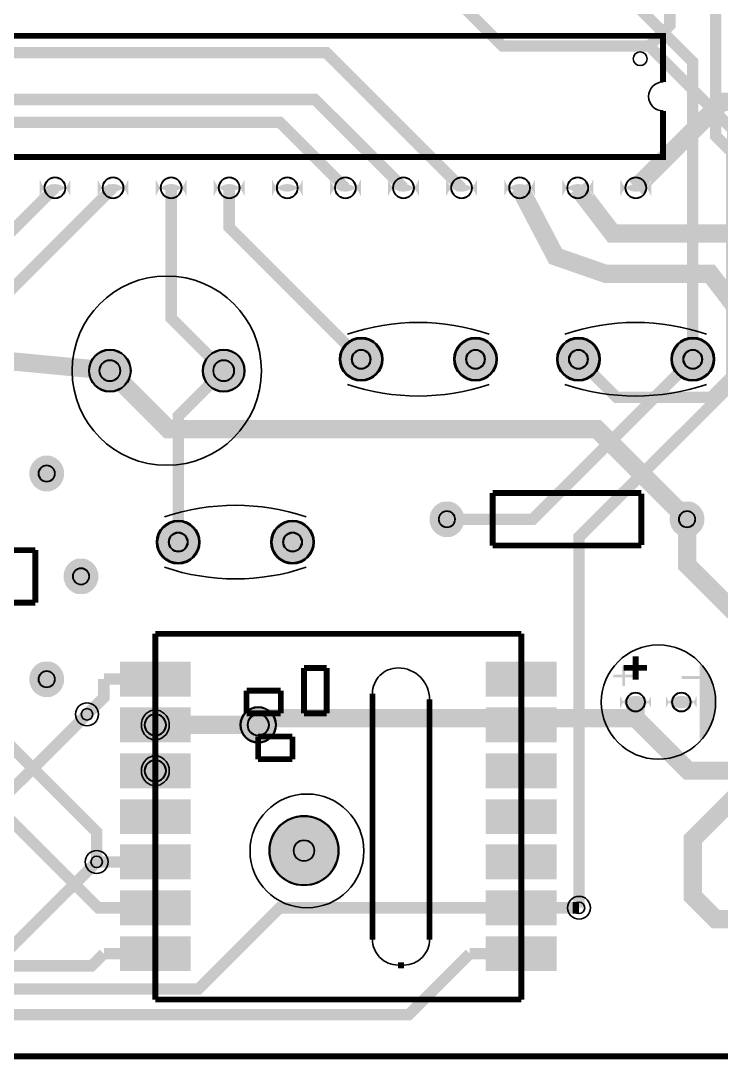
# Model space of a CAD drawing. Header units: millimetres. Extents: x 0 to 140, y 0 to 80.
# Drawn here: x 49.12 to 79.74, y -0.13 to 45.31 of the extents above; entities that cross this region are included whole.
import ezdxf

# ---------------------------------------------------------------- set-up
doc = ezdxf.new("R2010")
doc.units = ezdxf.units.MM
for name, color, linetype, true_color in [('BoardOutLine', 7, 'Continuous', 0xff00ff), ('BottomLayer', 7, 'Continuous', 0x0000ff), ('BottomSolderMaskLayer', 7, 'Continuous', 0xaa00ff), ('Document', 7, 'Continuous', 0xffffff), ('Hole', 7, 'Continuous', 0x222222), ('Multi-Layer', 7, 'Continuous', 0xc0c0c0), ('TopLayer', 7, 'Continuous', 0xff0000), ('TopPasteMaskLayer', 7, 'Continuous', 0x808080), ('TopSilkLayer', 7, 'Continuous', 0xffcc00), ('TopSolderMaskLayer', 7, 'Continuous', 0x800080), ('VCC', 7, 'Continuous', 0x008000)]:
    doc.layers.add(name, color=color, linetype=linetype, true_color=true_color)

msp = doc.modelspace()

# ---------------------------------------------------------------- hatches: boundary and pattern name
at = {"layer": 'BottomSolderMaskLayer'}
for points in [[(51.285509271018746, 38.36342294992289, -0.7853981633974483), (49.93470916941855, 38.36342294992289), (49.93470916941855, 37.63606904906112, -0.7853981633974483), (51.285509271018746, 37.63606904906112)], [(53.82551435102888, 38.36342294992289, -0.7853981633974483), (52.47471424942868, 38.36342294992289), (52.47471424942868, 37.63606904906112, -0.7853981633974483), (53.82551435102888, 37.63606904906112)], [(56.36551943103901, 38.36342294992289, -0.7853981633974483), (55.01471932943881, 38.36342294992289), (55.01471932943881, 37.63606904906112, -0.7853981633974483), (56.36551943103901, 37.63606904906112)], [(58.905524511049144, 38.36342294992289, -0.7853981633974483), (57.554724409448944, 38.36342294992289), (57.554724409448944, 37.63606904906112, -0.7853981633974483), (58.905524511049144, 37.63606904906112)], [(61.44552959105928, 38.36342294992289, -0.7853981633974483), (60.09472948945908, 38.36342294992289), (60.09472948945908, 37.63606904906112, -0.7853981633974483), (61.44552959105928, 37.63606904906112)], [(63.98553467106941, 38.36342294992289, -0.7853981633974483), (62.63473456946921, 38.36342294992289), (62.63473456946921, 37.63606904906112, -0.7853981633974483), (63.98553467106941, 37.63606904906112)], [(66.52553975107955, 38.36342294992289, -0.7853981633974483), (65.17473964947933, 38.36342294992289), (65.17473964947933, 37.63606904906112, -0.7853981633974483), (66.52553975107955, 37.63606904906112)], [(69.06554483108991, 38.36342294992289, -0.7853981633974483), (67.7147447294897, 38.36342294992289), (67.7147447294897, 37.63606904906112, -0.7853981633974483), (69.06554483108991, 37.63606904906112)], [(71.60554991110004, 38.36342294992289, -0.7853981633974483), (70.25474980949983, 38.36342294992289), (70.25474980949983, 37.63606904906112, -0.7853981633974483), (71.60554991110004, 37.63606904906112)], [(74.14555499111017, 38.36342294992289, -0.7853981633974483), (72.79475488950996, 38.36342294992289), (72.79475488950996, 37.63606904906112, -0.7853981633974483), (74.14555499111017, 37.63606904906112)], [(76.6855600711203, 38.36342294992289, -0.7853981633974483), (75.33475996952009, 38.36342294992289), (75.33475996952009, 37.63606904906112, -0.7853981633974483), (76.6855600711203, 37.63606904906112)], [(63.049707899415786, 30.499618999238123, 1), (64.9513081026162, 30.499618999238123, 1)], [(68.04945389890801, 30.499872999746003, 1), (69.95105410210843, 30.499872999746003, 1)], [(72.54932689865379, 30.499872999746003, 1), (74.4509271018542, 30.499872999746003, 1)], [(77.5490728981458, 30.50012700025411, 1), (79.45067310134621, 30.50012700025411, 1)], [(52.08552197104385, 30, 1), (53.93632207264405, 30, 1)], [(57.06393192786394, 30, 1), (58.91473202946414, 30, 1)], [(50.40416984167291, 26.275273050546105, -0.7853981633974483), (50.40416984167291, 24.724472948945902), (50.09570315807309, 24.724472948945902, -0.7853981633974483), (50.09570315807309, 26.275273050546105)], [(67.59583015832709, 22.724472948945902, -0.7853981633974483), (67.59583015832709, 24.275273050546105), (67.90429684192691, 24.275273050546105, -0.7853981633974483), (67.90429684192691, 22.724472948945902)], [(78.09570315807309, 22.724472948945902, -0.7853981633974483), (78.09570315807309, 24.275273050546105), (78.40416984167291, 24.275273050546105, -0.7853981633974483), (78.40416984167291, 22.724472948945902)], [(55.049707899415786, 22.49961899923801, 1), (56.95130810261619, 22.49961899923801, 1)], [(60.04945389890802, 22.499872999746003, 1), (61.95105410210842, 22.499872999746003, 1)], [(51.90429684192691, 21.7754000508001, -0.7853981633974483), (51.90429684192691, 20.2245999491999), (51.59583015832709, 20.2245999491999, -0.7853981633974483), (51.59583015832709, 21.7754000508001)], [(50.40416984167291, 17.275273050546105, -0.7853981633974483), (50.40416984167291, 15.724472948945902), (50.09570315807309, 15.724472948945902, -0.7853981633974483), (50.09570315807309, 17.275273050546105)], [(76.67540005080033, 15.756928569412707, -0.7853981633974483), (75.32459994920012, 15.756928569412707), (75.32459994920012, 15.242817430079299, -0.7853981633974483), (76.67540005080033, 15.242817430079299)], [(78.6754000508001, 15.756928569412707, -0.7853981633974483), (77.3245999491999, 15.756928569412707), (77.3245999491999, 15.242817430079299, -0.7853981633974483), (78.6754000508001, 15.242817430079299)], [(54.895597324528126, 13.824726949453895, -0.7853981633974483), (54.895597324528126, 15.175527051054098), (55.102370671407925, 15.175527051054098, -0.7853981633974483), (55.102370671407925, 13.824726949453895)], [(58.712725425451076, 14.499872999746003, 1), (60.28752857505737, 14.499872999746003, 1)], [(54.895597324528126, 11.818122936245834, -0.7853981633974483), (54.895597324528126, 13.168923037846037), (55.102370671407925, 13.168923037846037, -0.7853981633974483), (55.102370671407925, 11.818122936245834)], [(59.974726949453895, 9, 1), (63.0255270510541, 9, 1)]]:
    msp.add_hatch(color=256, dxfattribs=at).paths.add_polyline_path(points)
at = {"layer": 'Document'}
for points in [[(75.41247142494285, 16.1985013970027), (75.41247142494285, 17.087503175006304), (75.53947167894353, 17.087503175006304), (75.53949707899437, 16.1985013970027)], [(75.03147066294127, 16.706502413004728), (75.92047244094488, 16.706502413004728), (75.92047244094488, 16.579502159004278), (75.03147066294127, 16.579502159004278)], [(78.01600203200428, 16.643002286004503), (78.90500381000766, 16.643002286004503), (78.90500381000766, 16.516002032004053), (78.01600203200428, 16.516002032004053)]]:
    msp.add_hatch(color=256, dxfattribs=at).paths.add_polyline_path(points)
at = {"layer": 'Multi-Layer'}
for points in [[(51.260109220218645, 38.34974599949203, -0.7853981633974483), (49.96010922021865, 38.34974599949203), (49.96010922021865, 37.649745999491984, -0.7853981633974483), (51.260109220218645, 37.649745999491984)], [(53.80011430022878, 38.34974599949203, -0.7853981633974483), (52.50011430022878, 38.34974599949203), (52.50011430022878, 37.649745999491984, -0.7853981633974483), (53.80011430022878, 37.649745999491984)], [(56.34011938023891, 38.34974599949203, -0.7853981633974483), (55.04011938023891, 38.34974599949203), (55.04011938023891, 37.649745999491984, -0.7853981633974483), (56.34011938023891, 37.649745999491984)], [(58.88012446024904, 38.34974599949203, -0.7853981633974483), (57.580124460249046, 38.34974599949203), (57.580124460249046, 37.649745999491984, -0.7853981633974483), (58.88012446024904, 37.649745999491984)], [(61.420129540259175, 38.34974599949203, -0.7853981633974483), (60.12012954025918, 38.34974599949203), (60.12012954025918, 37.649745999491984, -0.7853981633974483), (61.420129540259175, 37.649745999491984)], [(63.96013462026931, 38.34974599949203, -0.7853981633974483), (62.66013462026931, 38.34974599949203), (62.66013462026931, 37.649745999491984, -0.7853981633974483), (63.96013462026931, 37.649745999491984)], [(66.50013970027945, 38.34974599949203, -0.7853981633974483), (65.20013970027944, 38.34974599949203), (65.20013970027944, 37.649745999491984, -0.7853981633974483), (66.50013970027945, 37.649745999491984)], [(69.04014478028981, 38.34974599949203, -0.7853981633974483), (67.7401447802898, 38.34974599949203), (67.7401447802898, 37.649745999491984, -0.7853981633974483), (69.04014478028981, 37.649745999491984)], [(71.58014986029994, 38.34974599949203, -0.7853981633974483), (70.28014986029993, 38.34974599949203), (70.28014986029993, 37.649745999491984, -0.7853981633974483), (71.58014986029994, 37.649745999491984)], [(74.12015494031007, 38.34974599949203, -0.7853981633974483), (72.82015494031006, 38.34974599949203), (72.82015494031006, 37.649745999491984, -0.7853981633974483), (74.12015494031007, 37.649745999491984)], [(76.6601600203202, 38.34974599949203, -0.7853981633974483), (75.3601600203202, 38.34974599949203), (75.3601600203202, 37.649745999491984, -0.7853981633974483), (76.6601600203202, 37.649745999491984)], [(63.10050800101599, 30.499618999238123, 1), (64.900508001016, 30.499618999238123, 1)], [(68.10025400050822, 30.499872999746003, 1), (69.90025400050823, 30.499872999746003, 1)], [(72.60012700025399, 30.499872999746003, 1), (74.400127000254, 30.499872999746003, 1)], [(77.599872999746, 30.50012700025411, 1), (79.39987299974601, 30.50012700025411, 1)], [(52.110922021843955, 30, 1), (53.91092202184395, 30, 1)], [(57.08933197866404, 30, 1), (58.88933197866404, 30, 1)], [(50.399936499872865, 26.249872999746003, -0.7853981633974483), (50.399936499872865, 24.749872999746003), (50.09993649987291, 24.749872999746003, -0.7853981633974483), (50.09993649987291, 26.249872999746003)], [(67.60006350012713, 22.749872999746003, -0.7853981633974483), (67.60006350012713, 24.249872999746003), (67.90006350012709, 24.249872999746003, -0.7853981633974483), (67.90006350012709, 22.749872999746003)], [(78.09993649987291, 22.749872999746003, -0.7853981633974483), (78.09993649987291, 24.249872999746003), (78.39993649987287, 24.249872999746003, -0.7853981633974483), (78.39993649987287, 22.749872999746003)], [(55.10050800101599, 22.49961899923801, 1), (56.900508001015986, 22.49961899923801, 1)], [(60.10025400050822, 22.499872999746003, 1), (61.90025400050822, 22.499872999746003, 1)], [(51.90006350012686, 21.75, -0.7853981633974483), (51.90006350012686, 20.25), (51.60006350012691, 20.25, -0.7853981633974483), (51.60006350012691, 21.75)], [(50.399936499872865, 17.249872999746003, -0.7853981633974483), (50.399936499872865, 15.749872999746003), (50.09993649987291, 15.749872999746003, -0.7853981633974483), (50.09993649987291, 17.249872999746003)], [(76.65000000000023, 15.749872999746003, -0.7853981633974483), (75.35000000000022, 15.749872999746003), (75.35000000000022, 15.249872999746003, -0.7853981633974483), (76.65000000000023, 15.249872999746003)], [(78.65, 15.749872999746003, -0.7853981633974483), (77.35, 15.749872999746003), (77.35, 15.249872999746003, -0.7853981633974483), (78.65, 15.249872999746003)]]:
    msp.add_hatch(color=256, dxfattribs=at).paths.add_polyline_path(points)
at = {"layer": 'TopLayer'}
for points in [[(53.49911099822202, 15.756794513589057), (53.49911099822202, 17.257937515875028), (56.49885699771403, 17.257937515875028), (56.49885699771403, 15.756794513589057)], [(69.50114300228597, 15.756794513589057), (69.50114300228597, 17.257937515875028), (72.50088900177798, 17.257937515875028), (72.50088900177798, 15.756794513589057)], [(53.49911099822202, 13.748920497841027), (53.49911099822202, 15.251333502666967), (56.49885699771403, 15.251333502666967), (56.49885699771403, 13.748920497841027)], [(69.50114300228597, 13.748920497841027), (69.50114300228597, 15.251333502666967), (72.50088900177798, 15.251333502666967), (72.50088900177798, 13.748920497841027)], [(53.49911099822202, 11.742316484632966), (53.49911099822202, 13.244729489458905), (56.49885699771403, 13.244729489458905), (56.49885699771403, 11.742316484632966)], [(69.50114300228597, 11.742316484632966), (69.50114300228597, 13.244729489458905), (72.50088900177798, 13.244729489458905), (72.50088900177798, 11.742316484632966)], [(53.49911099822202, 9.735712471424904), (53.49911099822202, 11.236855473710989), (56.49885699771403, 11.236855473710989), (56.49885699771403, 9.735712471424904)], [(69.50114300228597, 9.735712471424904), (69.50114300228597, 11.236855473710989), (72.50088900177798, 11.236855473710989), (72.50088900177798, 9.735712471424904)], [(53.49911099822202, 7.755778511557082), (53.49911099822202, 9.256921513843054), (56.49885699771403, 9.256921513843054), (56.49885699771403, 7.755778511557082)], [(69.50114300228597, 7.755778511557082), (69.50114300228597, 9.256921513843054), (72.50088900177798, 9.256921513843054), (72.50088900177798, 7.755778511557082)], [(53.49911099822202, 5.747904495809053), (53.49911099822202, 7.250317500634992), (56.49885699771403, 7.250317500634992), (56.49885699771403, 5.747904495809053)], [(69.50114300228597, 5.747904495809053), (69.50114300228597, 7.250317500634992), (72.50088900177798, 7.250317500634992), (72.50088900177798, 5.747904495809053)], [(53.49911099822202, 3.741300482600991), (53.49911099822202, 5.24371348742693), (56.49885699771403, 5.24371348742693), (56.49885699771403, 3.741300482600991)], [(69.50114300228597, 3.741300482600991), (69.50114300228597, 5.24371348742693), (72.50088900177798, 5.24371348742693), (72.50088900177798, 3.741300482600991)]]:
    msp.add_hatch(color=256, dxfattribs=at).paths.add_polyline_path(points)
at = {"layer": 'TopPasteMaskLayer'}
for points in [[(53.49911099822202, 15.756794513589057), (53.49911099822202, 17.257937515875028), (56.49885699771403, 17.257937515875028), (56.49885699771403, 15.756794513589057)], [(69.50114300228597, 15.756794513589057), (69.50114300228597, 17.257937515875028), (72.50088900177798, 17.257937515875028), (72.50088900177798, 15.756794513589057)], [(53.49911099822202, 13.748920497841027), (53.49911099822202, 15.251333502666967), (56.49885699771403, 15.251333502666967), (56.49885699771403, 13.748920497841027)], [(69.50114300228597, 13.748920497841027), (69.50114300228597, 15.251333502666967), (72.50088900177798, 15.251333502666967), (72.50088900177798, 13.748920497841027)], [(53.49911099822202, 11.742316484632966), (53.49911099822202, 13.244729489458905), (56.49885699771403, 13.244729489458905), (56.49885699771403, 11.742316484632966)], [(69.50114300228597, 11.742316484632966), (69.50114300228597, 13.244729489458905), (72.50088900177798, 13.244729489458905), (72.50088900177798, 11.742316484632966)], [(53.49911099822202, 9.735712471424904), (53.49911099822202, 11.236855473710989), (56.49885699771403, 11.236855473710989), (56.49885699771403, 9.735712471424904)], [(69.50114300228597, 9.735712471424904), (69.50114300228597, 11.236855473710989), (72.50088900177798, 11.236855473710989), (72.50088900177798, 9.735712471424904)], [(53.49911099822202, 7.755778511557082), (53.49911099822202, 9.256921513843054), (56.49885699771403, 9.256921513843054), (56.49885699771403, 7.755778511557082)], [(69.50114300228597, 7.755778511557082), (69.50114300228597, 9.256921513843054), (72.50088900177798, 9.256921513843054), (72.50088900177798, 7.755778511557082)], [(53.49911099822202, 5.747904495809053), (53.49911099822202, 7.250317500634992), (56.49885699771403, 7.250317500634992), (56.49885699771403, 5.747904495809053)], [(69.50114300228597, 5.747904495809053), (69.50114300228597, 7.250317500634992), (72.50088900177798, 7.250317500634992), (72.50088900177798, 5.747904495809053)], [(53.49911099822202, 3.741300482600991), (53.49911099822202, 5.24371348742693), (56.49885699771403, 5.24371348742693), (56.49885699771403, 3.741300482600991)], [(69.50114300228597, 3.741300482600991), (69.50114300228597, 5.24371348742693), (72.50088900177798, 5.24371348742693), (72.50088900177798, 3.741300482600991)]]:
    msp.add_hatch(color=256, dxfattribs=at).paths.add_polyline_path(points)
at = {"layer": 'TopSilkLayer'}
msp.add_hatch(color=256, dxfattribs=at).paths.add_polyline_path([(78.79400558801126, 17.15100330200653), (78.84270992445909, 17.103053628338102), (78.88995741480471, 17.05366781813143), (78.93570573117745, 17.00289011492623), (78.97991388877904, 16.950766009224708), (79.02254228260267, 16.897342197738226), (79.06355272291307, 16.842666541553058), (79.10290846945963, 16.786788023252257), (79.14057426439149, 16.729756703033672), (79.17651636384403, 16.671623673862086), (79.21070256817006, 16.61244101569673), (79.24310225078466, 16.55226174883353), (79.27368638560483, 16.49113978640571), (79.30242757305246, 16.429129886084525), (79.32930006459992, 16.366287601023032), (79.35427978583994, 16.30266923008753), (79.377344358051, 16.238331767420277), (79.39847311824701, 16.173332851380792), (79.41764713768862, 16.107730712908165), (79.43484923884057, 16.041584123353687), (79.45006401076103, 15.97495234182918), (79.46327782290837, 15.907895062117973), (79.47447883735094, 15.840472359196951), (79.4836570193745, 15.77274463541653), (79.4908041464696, 15.704772566388101), (79.4959138157003, 15.636617046625702), (79.49898144943882, 15.568339134992698), (79.50000429946704, 15.5), (79.49898144943882, 15.431660865007188), (79.4959138157003, 15.363382953374298), (79.4908041464696, 15.295227433611899), (79.4836570193745, 15.227255364583357), (79.47447883735094, 15.159527640803049), (79.46327782290837, 15.092104937881913), (79.45006401076103, 15.025047658170706), (79.43484923884057, 14.9584158766462), (79.41764713768862, 14.892269287091722), (79.39847311824701, 14.826667148619094), (79.377344358051, 14.76166823257961), (79.35427978583994, 14.697330769912355), (79.32930006459992, 14.633712398976854), (79.30242757305246, 14.570870113915362), (79.27368638560483, 14.50886021359429), (79.24310225078466, 14.447738251166356), (79.21070256817006, 14.387558984303155), (79.17651636384403, 14.3283763261378), (79.14057426439149, 14.270243296966214), (79.10290846945963, 14.21321197674763), (79.06355272291307, 14.157333458446828), (79.02254228260267, 14.10265780226166), (78.97991388877904, 14.049233990775292), (78.93570573117745, 13.997109885073655), (78.88995741480471, 13.946332181868456), (78.84270992445909, 13.896946371661784), (78.79400558801126, 13.848996697993357)])
at = {"layer": 'TopSolderMaskLayer'}
for points in [[(51.285509271018746, 38.36342294992289, -0.7853981633974483), (49.93470916941855, 38.36342294992289), (49.93470916941855, 37.63606904906112, -0.7853981633974483), (51.285509271018746, 37.63606904906112)], [(53.82551435102888, 38.36342294992289, -0.7853981633974483), (52.47471424942868, 38.36342294992289), (52.47471424942868, 37.63606904906112, -0.7853981633974483), (53.82551435102888, 37.63606904906112)], [(56.36551943103901, 38.36342294992289, -0.7853981633974483), (55.01471932943881, 38.36342294992289), (55.01471932943881, 37.63606904906112, -0.7853981633974483), (56.36551943103901, 37.63606904906112)], [(58.905524511049144, 38.36342294992289, -0.7853981633974483), (57.554724409448944, 38.36342294992289), (57.554724409448944, 37.63606904906112, -0.7853981633974483), (58.905524511049144, 37.63606904906112)], [(61.44552959105928, 38.36342294992289, -0.7853981633974483), (60.09472948945908, 38.36342294992289), (60.09472948945908, 37.63606904906112, -0.7853981633974483), (61.44552959105928, 37.63606904906112)], [(63.98553467106941, 38.36342294992289, -0.7853981633974483), (62.63473456946921, 38.36342294992289), (62.63473456946921, 37.63606904906112, -0.7853981633974483), (63.98553467106941, 37.63606904906112)], [(66.52553975107955, 38.36342294992289, -0.7853981633974483), (65.17473964947933, 38.36342294992289), (65.17473964947933, 37.63606904906112, -0.7853981633974483), (66.52553975107955, 37.63606904906112)], [(69.06554483108991, 38.36342294992289, -0.7853981633974483), (67.7147447294897, 38.36342294992289), (67.7147447294897, 37.63606904906112, -0.7853981633974483), (69.06554483108991, 37.63606904906112)], [(71.60554991110004, 38.36342294992289, -0.7853981633974483), (70.25474980949983, 38.36342294992289), (70.25474980949983, 37.63606904906112, -0.7853981633974483), (71.60554991110004, 37.63606904906112)], [(74.14555499111017, 38.36342294992289, -0.7853981633974483), (72.79475488950996, 38.36342294992289), (72.79475488950996, 37.63606904906112, -0.7853981633974483), (74.14555499111017, 37.63606904906112)], [(76.6855600711203, 38.36342294992289, -0.7853981633974483), (75.33475996952009, 38.36342294992289), (75.33475996952009, 37.63606904906112, -0.7853981633974483), (76.6855600711203, 37.63606904906112)], [(63.049707899415786, 30.499618999238123, 1), (64.9513081026162, 30.499618999238123, 1)], [(68.04945389890801, 30.499872999746003, 1), (69.95105410210843, 30.499872999746003, 1)], [(72.54932689865379, 30.499872999746003, 1), (74.4509271018542, 30.499872999746003, 1)], [(77.5490728981458, 30.50012700025411, 1), (79.45067310134621, 30.50012700025411, 1)], [(52.08552197104385, 30, 1), (53.93632207264405, 30, 1)], [(57.06393192786394, 30, 1), (58.91473202946414, 30, 1)], [(50.40416984167291, 26.275273050546105, -0.7853981633974483), (50.40416984167291, 24.724472948945902), (50.09570315807309, 24.724472948945902, -0.7853981633974483), (50.09570315807309, 26.275273050546105)], [(67.59583015832709, 22.724472948945902, -0.7853981633974483), (67.59583015832709, 24.275273050546105), (67.90429684192691, 24.275273050546105, -0.7853981633974483), (67.90429684192691, 22.724472948945902)], [(78.09570315807309, 22.724472948945902, -0.7853981633974483), (78.09570315807309, 24.275273050546105), (78.40416984167291, 24.275273050546105, -0.7853981633974483), (78.40416984167291, 22.724472948945902)], [(55.049707899415786, 22.49961899923801, 1), (56.95130810261619, 22.49961899923801, 1)], [(60.04945389890802, 22.499872999746003, 1), (61.95105410210842, 22.499872999746003, 1)], [(51.90429684192691, 21.7754000508001, -0.7853981633974483), (51.90429684192691, 20.2245999491999), (51.59583015832709, 20.2245999491999, -0.7853981633974483), (51.59583015832709, 21.7754000508001)], [(50.40416984167291, 17.275273050546105, -0.7853981633974483), (50.40416984167291, 15.724472948945902), (50.09570315807309, 15.724472948945902, -0.7853981633974483), (50.09570315807309, 17.275273050546105)], [(53.448353874711074, 15.744085885292975), (53.448353874711074, 17.270650445619253), (56.54961412122498, 17.270650445619253), (56.54961412122498, 15.744085885292975)], [(69.45038587877502, 15.744085885292975), (69.45038587877502, 17.270650445619253), (72.55164612528893, 17.270650445619253), (72.55164612528893, 15.744085885292975)], [(76.67540005080033, 15.756928569412707, -0.7853981633974483), (75.32459994920012, 15.756928569412707), (75.32459994920012, 15.242817430079299, -0.7853981633974483), (76.67540005080033, 15.242817430079299)], [(78.6754000508001, 15.756928569412707, -0.7853981633974483), (77.3245999491999, 15.756928569412707), (77.3245999491999, 15.242817430079299, -0.7853981633974483), (78.6754000508001, 15.242817430079299)], [(53.448353874711074, 13.736198965200629), (53.448353874711074, 15.264055035307365), (56.54961412122498, 15.264055035307365), (56.54961412122498, 13.736198965200629)], [(54.895597324528126, 13.824726949453895, -0.7853981633974483), (54.895597324528126, 15.175527051054098), (55.102370671407925, 15.175527051054098, -0.7853981633974483), (55.102370671407925, 13.824726949453895)], [(58.712725425451076, 14.499872999746003, 1), (60.28752857505737, 14.499872999746003, 1)], [(69.45038587877502, 13.736198965200629), (69.45038587877502, 15.264055035307365), (72.55164612528893, 15.264055035307365), (72.55164612528893, 13.736198965200629)], [(53.448353874711074, 11.729594951992567), (53.448353874711074, 13.257451022099303), (56.54961412122498, 13.257451022099303), (56.54961412122498, 11.729594951992567)], [(69.45038587877502, 11.729594951992567), (69.45038587877502, 13.257451022099303), (72.55164612528893, 13.257451022099303), (72.55164612528893, 11.729594951992567)], [(54.895597324528126, 11.818122936245834, -0.7853981633974483), (54.895597324528126, 13.168923037846037), (55.102370671407925, 13.168923037846037, -0.7853981633974483), (55.102370671407925, 11.818122936245834)], [(53.448353874711074, 9.723003843128708), (53.448353874711074, 11.249568403455214), (56.54961412122498, 11.249568403455214), (56.54961412122498, 9.723003843128708)], [(69.45038587877502, 9.723003843128708), (69.45038587877502, 11.249568403455214), (72.55164612528893, 11.249568403455214), (72.55164612528893, 9.723003843128708)], [(59.974726949453895, 9, 1), (63.0255270510541, 9, 1)], [(53.448353874711074, 7.743069883260887), (53.448353874711074, 9.269634443587279), (56.54961412122498, 9.269634443587279), (56.54961412122498, 7.743069883260887)], [(69.45038587877502, 7.743069883260887), (69.45038587877502, 9.269634443587279), (72.55164612528893, 9.269634443587279), (72.55164612528893, 7.743069883260887)], [(53.448353874711074, 5.735182963168654), (53.448353874711074, 7.2630390332753905), (56.54961412122498, 7.2630390332753905), (56.54961412122498, 5.735182963168654)], [(69.45038587877502, 5.735182963168654), (69.45038587877502, 7.2630390332753905), (72.55164612528893, 7.2630390332753905), (72.55164612528893, 5.735182963168654)], [(53.448353874711074, 3.7285789499605926), (53.448353874711074, 5.256435020067329), (56.54961412122498, 5.256435020067329), (56.54961412122498, 3.7285789499605926)], [(69.45038587877502, 3.7285789499605926), (69.45038587877502, 5.256435020067329), (72.55164612528893, 5.256435020067329), (72.55164612528893, 3.7285789499605926)]]:
    msp.add_hatch(color=256, dxfattribs=at).paths.add_polyline_path(points)

# ---------------------------------------------------------------- linework, layer by layer
at = {"layer": 'BoardOutLine', "const_width": 0.25400050800101603}
msp.add_lwpolyline([(0, 0), (140.08128016256046, 0), (140.08128016256046, 80.13716027432054), (0, 80.13716027432054), (0, 0)], close=True, dxfattribs=at)
at = {"layer": 'BottomLayer', "const_width": 0.5}
for points in [[(100.01270002540014, 74.62788925577854), (99.05943611887233, 74.62788925577854), (84.42748285496555, 59.9959359918721), (81.66776733553456, 59.9959359918721), (77.4950469900939, 55.82321564643132), (77.4950469900939, 45.10998221996442), (76.59156718313443, 44.20650241300484)], [(76.59156718313443, 44.20650241300484), (70.18338836677663, 44.20650241300484), (68.3901447802898, 45.999745999492006)], [(76.59156718313443, 44.20650241300484), (80.24866649733303, 40.54940309880624), (80.24866649733303, 29.446024892049877), (73.52755905511822, 22.724917449834834), (73.52755905511822, 6.499110998222022)], [(50.610109220218646, 37.999745999492006), (48.327660655321324, 35.71729743459491), (48.327660655321324, 25.675387350774713), (42.024638049276064, 19.372364744729452), (25.59537719075456, 19.372364744729452), (23.749047498095024, 17.526035052070142)], [(55.69011938023891, 37.999745999492006), (55.69011938023891, 32.29921259842513), (57.98933197866404, 30)], [(58.230124460249044, 37.999745999492006), (58.230124460249044, 36.270002540005066), (64.00050800101599, 30.499618999238123)], [(67.750063500127, 23.499872999746003), (71.49961899923801, 23.499872999746003), (78.499872999746, 30.50012700025411)], [(56.00050800101599, 22.49961899923801), (56.00050800101599, 28.01117602235206), (57.98933197866404, 30)], [(52.011176022352174, 14.96520193040385), (45.54559309118622, 8.49961899923801), (41.500127000254224, 8.49961899923801)], [(52.43484886969759, 8.506223012446071), (47.756159512318845, 3.8275336550673273), (31.33528067056136, 3.8275336550673273), (30.9304038608077, 4.232410464820987)]]:
    msp.add_lwpolyline(points, dxfattribs=at)
at = {"layer": 'BottomSolderMaskLayer'}
for centre, radius in [((50.610109220218646, 37.999872999746), 0.46144304546673615), ((53.15011430022878, 37.999872999746), 0.46144304546673615), ((55.69011938023891, 37.999872999746), 0.46144304546673615), ((58.230124460249044, 37.999872999746), 0.46144304546673615), ((60.77012954025918, 37.999872999746), 0.46144304546673615), ((63.31013462026931, 37.999872999746), 0.46144304546673615), ((65.85013970027944, 37.999872999746), 0.46144304546673615), ((68.3901447802898, 37.999872999746), 0.46144304546673615), ((70.93014986029993, 37.999872999746), 0.46144304546673615), ((73.47015494031007, 37.999872999746), 0.46144304546673615), ((76.0101600203202, 37.999872999746), 0.46144304546673615), ((64.00050800101599, 30.499618999238123), 0.9508001016002032), ((69.00025400050822, 30.499872999746003), 0.9508001016002032), ((73.500127000254, 30.499872999746003), 0.9508001016002032), ((78.499872999746, 30.50012700025411), 0.9508001016002032), ((53.01092202184395, 30), 0.9254000508001016), ((57.98933197866404, 30), 0.9254000508001016), ((64.000254000508, 30.499745999492006), 0.4225778229334236), ((69, 30.5), 0.4225778229334236), ((73.5, 30.5), 0.4225778229334236), ((78.499745999492, 30.500254000507994), 0.4225778229334236), ((53.010795021589956, 30), 0.46271308384910675), ((57.989204978410044, 30), 0.46271308384910675), ((50.24991109982216, 25.5), 0.3598908559824288), ((67.750063500127, 23.499872999746003), 0.3598908559824288), ((78.249936499873, 23.499872999746003), 0.3598908559824288), ((56.00050800101599, 22.49961899923801), 0.9508001016002032), ((61.00025400050822, 22.499872999746003), 0.9508001016002032), ((56.000254000507994, 22.499745999492006), 0.4225778229334236), ((61, 22.5), 0.4225778229334236), ((51.749911099822384, 21), 0.3598908559824288), ((50.24991109982216, 16.5), 0.3598908559824288), ((76.00000000000023, 15.499872999746003), 0.41563080049237017), ((78, 15.499872999746003), 0.41563080049237017), ((59.500127000254224, 14.499872999746003), 0.7874015748031498), ((54.998983997968026, 14.500127000253997), 0.4726848163373747), ((59.5, 14.5), 0.47244094488188987), ((54.998983997968026, 12.493522987045935), 0.4726848163373747), ((61.500127000254, 9), 1.525400050800102), ((61.5, 9), 0.45763293031962415)]:
    msp.add_circle(centre, radius, dxfattribs=at)
at = {"layer": 'Hole'}
for centre in [(52.011176022352174, 14.96520193040385), (52.43484886969759, 8.506223012446071), (73.52755905511822, 6.499110998222022)]:
    msp.add_circle(centre, 0.25001270002540005, dxfattribs=at)
at = {"layer": 'Multi-Layer'}
for points in [[(54.89898399796812, 13.850127000253996, -0.7853981633974483), (54.89898399796812, 15.150127000253997), (55.098983997967935, 15.150127000253997, -0.7853981633974483), (55.098983997967935, 13.850127000253996)], [(54.89898399796812, 11.843522987045935, -0.7853981633974483), (54.89898399796812, 13.143522987045936), (55.098983997967935, 13.143522987045936, -0.7853981633974483), (55.098983997967935, 11.843522987045935)]]:
    msp.add_lwpolyline(points, format="xyb", close=True, dxfattribs=at)
for centre, radius in [((50.610109220218646, 37.999872999746), 0.4500127000254001), ((53.15011430022878, 37.999872999746), 0.4500127000254001), ((55.69011938023891, 37.999872999746), 0.4500127000254001), ((58.230124460249044, 37.999872999746), 0.4500127000254001), ((60.77012954025918, 37.999872999746), 0.4500127000254001), ((63.31013462026931, 37.999872999746), 0.4500127000254001), ((65.85013970027944, 37.999872999746), 0.4500127000254001), ((68.3901447802898, 37.999872999746), 0.4500127000254001), ((70.93014986029993, 37.999872999746), 0.4500127000254001), ((73.47015494031007, 37.999872999746), 0.4500127000254001), ((76.0101600203202, 37.999872999746), 0.4500127000254001), ((64.00050800101599, 30.499618999238123), 0.9000000000000001), ((69.00025400050822, 30.499872999746003), 0.9000000000000001), ((73.500127000254, 30.499872999746003), 0.9000000000000001), ((78.499872999746, 30.50012700025411), 0.9000000000000001), ((53.01092202184395, 30), 0.9000000000000001), ((57.98933197866404, 30), 0.9000000000000001), ((64.000254000508, 30.499745999492006), 0.4), ((69, 30.5), 0.4), ((73.5, 30.5), 0.4), ((78.499745999492, 30.500254000507994), 0.4), ((53.010795021589956, 30), 0.4500127000254001), ((57.989204978410044, 30), 0.4500127000254001), ((50.24991109982216, 25.5), 0.3500127000254001), ((67.750063500127, 23.499872999746003), 0.3500127000254001), ((78.249936499873, 23.499872999746003), 0.3500127000254001), ((56.00050800101599, 22.49961899923801), 0.9000000000000001), ((61.00025400050822, 22.499872999746003), 0.9000000000000001), ((56.000254000507994, 22.499745999492006), 0.4), ((61, 22.5), 0.4), ((51.749911099822384, 21), 0.3500127000254001), ((50.24991109982216, 16.5), 0.3500127000254001), ((52.011176022352174, 14.96520193040385), 0.5), ((76.00000000000023, 15.499872999746003), 0.4), ((78, 15.499872999746003), 0.4), ((59.500127000254224, 14.499872999746003), 0.7620015240030481), ((54.998983997968026, 14.500127000253997), 0.45720091440182886), ((59.5, 14.5), 0.45720091440182886), ((54.998983997968026, 12.493522987045935), 0.45720091440182886), ((61.500127000254, 9), 1.5000000000000002), ((61.5, 9), 0.4500127000254001), ((52.43484886969759, 8.506223012446071), 0.5), ((73.52755905511822, 6.499110998222022), 0.5)]:
    msp.add_circle(centre, radius, dxfattribs=at)
at = {"layer": 'TopLayer', "const_width": 0.5}
for points in [[(63.649987299974555, 64.499872999746), (68.35407670815334, 59.795783591567215), (74.60477520955055, 59.795783591567215), (79.50165100330196, 54.898907797815696), (79.50165100330196, 40.265938531877055), (80.19862839725693, 39.568961137922315), (80.19862839725693, 29.74218948437897), (79.29311658623305, 28.83667767335544), (75.16332232664467, 28.83667767335544), (73.500127000254, 30.499872999746003)], [(34.85013970027944, 43.809753619507205), (36.72136144272304, 45.680975361950686), (39.009906019812206, 45.680975361950686), (40.77978155956316, 43.91109982219973), (62.47879095758208, 43.91109982219973), (68.3901447802898, 37.999745999492006)], [(76.0101600203202, 45.999745999492006), (78.499872999746, 43.51003302006609), (78.499872999746, 30.50012700025411)], [(5.305308610617203, 43.90982981965965), (6.922021844043684, 45.52654305308613), (16.588265176530285, 45.52654305308613), (17.61798323596645, 44.49682499365008), (17.61798323596645, 43.27736855473711), (20.03378206756406, 40.86156972313938), (60.448310896621706, 40.86156972313938), (63.31013462026931, 37.999745999492006)], [(37.390144780289575, 43.809753619507205), (39.335534671069354, 41.86436372872754), (61.985521971044136, 41.86436372872754), (65.85013970027944, 37.999745999492006)], [(32.250190500380995, 31.999745999492006), (47.15011430022855, 31.999745999492006), (53.15011430022878, 37.999745999492006)], [(39.750063500127, 25.499872999746003), (39.56997713995429, 25.319786639573294), (39.56997713995429, 19.434340868681716), (52.50520701041387, 6.499110998222022), (54.998983997968026, 6.499110998222022)], [(52.43484886969759, 8.506223012446071), (52.43484886969759, 9.815341630683292), (41.250190500380995, 21)], [(39.750063500127, 16.499872999746003), (36.9585979171959, 13.708407416814794), (36.9585979171959, 5.130810261620468), (38.131064262128575, 3.958343916687795), (52.214376428752985, 3.958343916687795), (52.74853949707904, 4.492506985013961)], [(52.74853949707904, 16.507239014478046), (52.74853949707904, 15.702565405130827), (52.011176022352174, 14.96520193040385)], [(54.998983997968026, 16.507239014478046), (52.74853949707904, 16.507239014478046)], [(23.749047498095024, 14.98602997206001), (22.037846075692187, 13.274828549657059), (22.037846075692187, 6.672085344170682), (25.76174752349516, 2.948183896367823), (56.88569977139946, 2.948183896367823), (60.43662687325377, 6.499110998222022), (71.00101600203197, 6.499110998222022)], [(21.03606807213623, 12.429006858013736), (21.03606807213623, 6.170434340868724), (25.38531877063747, 1.8211836423672594), (66.07924815849651, 1.8211836423672594), (68.75057150114299, 4.492506985013961)], [(54.998983997968026, 8.506223012446071), (52.43484886969759, 8.506223012446071)], [(72.1262382524767, 6.499110998222022), (71.00101600203197, 6.499110998222022)], [(72.1262382524767, 6.499110998222022), (73.25146050292096, 6.499110998222022)], [(73.25146050292096, 6.499110998222022), (73.52755905511822, 6.499110998222022)], [(54.998983997968026, 4.492506985013961), (52.74853949707904, 4.492506985013961)], [(71.00101600203197, 4.492506985013961), (68.75057150114299, 4.492506985013961)]]:
    msp.add_lwpolyline(points, dxfattribs=at)
at = {"layer": 'TopSilkLayer', "const_width": 0.25400050800101603}
for points in [[(77.20002540005066, 41.36499872999741), (77.20002540005066, 39.3499872999746), (41.79997459994911, 39.3499872999746), (41.79997459994911, 44.6500127000254), (77.20002540005066, 44.6500127000254), (77.20002540005066, 42.635001270002476)], [(69.74998729997469, 22.3499872999746), (69.74998729997469, 24.6500127000254)], [(69.74998729997469, 24.6500127000254), (76.25001270002531, 24.6500127000254)], [(76.25001270002531, 24.619989839979667), (76.25001270002531, 22.380010160020333)], [(43.24998729997469, 22.1500127000254), (49.75001270002531, 22.1500127000254)], [(49.75001270002531, 22.1500127000254), (49.75001270002531, 19.8499872999746)], [(76.25001270002531, 22.3499872999746), (69.74998729997469, 22.3499872999746)], [(49.75001270002531, 19.8499872999746), (43.24998729997469, 19.8499872999746)], [(54.998983997968026, 2.4852679705360288), (54.998983997968026, 18.487299974599978)], [(54.998983997968026, 18.487299974599978), (71.00101600203197, 18.487299974599978)], [(71.00101600203197, 18.487299974599978), (71.00101600203197, 2.4852679705360288)], [(76.00000000000023, 17.5), (76.00000000000023, 16.483997967995947)], [(62.49199898399797, 16.988696977393943), (61.50139700279419, 16.988696977393943)], [(61.50139700279419, 16.988696977393943), (61.50139700279419, 15.00749301498604)], [(62.49199898399797, 15.00749301498604), (62.49199898399797, 16.988696977393943)], [(75.48387096774195, 16.999872999746003), (76.499872999746, 16.999872999746003)], [(58.98679197358388, 15.00749301498604), (58.98679197358388, 15.998094996190048)], [(58.98679197358388, 15.998094996190048), (60.48539497079014, 15.998094996190048)], [(60.48539497079014, 15.998094996190048), (60.48539497079014, 15.00749301498604)], [(64.49860299720581, 5.1014732029464085), (64.49860299720581, 15.871094742189484)], [(66.98780797561585, 15.617094234188471), (66.98780797561585, 5.1014732029464085)], [(60.48539497079014, 15.00749301498604), (58.98679197358388, 15.00749301498604)], [(61.50139700279419, 15.00749301498604), (62.49199898399797, 15.00749301498604)], [(60.993395986792166, 13.991490982981986), (59.4947929895859, 13.991490982981986)], [(59.4947929895859, 13.991490982981986), (59.4947929895859, 13.000889001777978)], [(60.993395986792166, 13.000889001777978), (60.993395986792166, 13.991490982981986)], [(59.4947929895859, 13.000889001777978), (60.993395986792166, 13.000889001777978)], [(65.87020574041162, 3.98387096774195), (65.6162052324105, 3.98387096774195)], [(71.00101600203197, 2.4852679705360288), (54.998983997968026, 2.4852679705360288)]]:
    msp.add_lwpolyline(points, dxfattribs=at)
at = {"layer": 'TopSilkLayer'}
for centre, radius in [((55.500127000254, 30), 4.140208280416561), ((77, 15.499872999746003), 2.500127000254001), ((61.62839725679464, 8.987553975107971), 2.4892049784099575)]:
    msp.add_circle(centre, radius, dxfattribs=at)
for centre, radius, start, end in [((76.20026475341024, 43.64846329692659), 0.30000000000000004, 0.4851110327136538, 359.5148889672856), ((77.20129540259086, 42), 0.63500127000254, 90, 270), ((66.5, 22.43979992644472), 9.670535941071883, 71.30312401067437, 108.69687598932568), ((76, 22.43979992644472), 9.670535941071883, 71.30312401067437, 108.69687598932568), ((66.5, 38.56020007355539), 9.670535941071883, 251.3031240106743, 288.6968759893257), ((76, 38.56020007355539), 9.670535941071883, 251.3031240106743, 288.6968759893257), ((58.50000000000023, 14.43979992644472), 9.670535941071883, 71.30312401067437, 108.69687598932568), ((58.50000000000023, 30.560200073555393), 9.670535941071883, 251.3031240106743, 288.6968759893257), ((65.61139598675891, 15.877681991397253), 1.118, 90, 180.0004425842683), ((65.61139598681893, 15.613681991390877), 1.3820000000000003, 0, 90), ((65.61139598675891, 5.113681991330736), 1.118, 179.99955741569943, 270), ((65.8753959868252, 5.113681991330736), 1.118, 270, 0.0004425842683330229)]:
    msp.add_arc(centre, radius, start, end, dxfattribs=at)
at = {"layer": 'TopSolderMaskLayer'}
for centre, radius in [((50.610109220218646, 37.999872999746), 0.46144304546673615), ((53.15011430022878, 37.999872999746), 0.46144304546673615), ((55.69011938023891, 37.999872999746), 0.46144304546673615), ((58.230124460249044, 37.999872999746), 0.46144304546673615), ((60.77012954025918, 37.999872999746), 0.46144304546673615), ((63.31013462026931, 37.999872999746), 0.46144304546673615), ((65.85013970027944, 37.999872999746), 0.46144304546673615), ((68.3901447802898, 37.999872999746), 0.46144304546673615), ((70.93014986029993, 37.999872999746), 0.46144304546673615), ((73.47015494031007, 37.999872999746), 0.46144304546673615), ((76.0101600203202, 37.999872999746), 0.46144304546673615), ((64.00050800101599, 30.499618999238123), 0.9508001016002032), ((69.00025400050822, 30.499872999746003), 0.9508001016002032), ((73.500127000254, 30.499872999746003), 0.9508001016002032), ((78.499872999746, 30.50012700025411), 0.9508001016002032), ((53.01092202184395, 30), 0.9254000508001016), ((57.98933197866404, 30), 0.9254000508001016), ((64.000254000508, 30.499745999492006), 0.4225778229334236), ((69, 30.5), 0.4225778229334236), ((73.5, 30.5), 0.4225778229334236), ((78.499745999492, 30.500254000507994), 0.4225778229334236), ((53.010795021589956, 30), 0.46271308384910675), ((57.989204978410044, 30), 0.46271308384910675), ((50.24991109982216, 25.5), 0.3598908559824288), ((67.750063500127, 23.499872999746003), 0.3598908559824288), ((78.249936499873, 23.499872999746003), 0.3598908559824288), ((56.00050800101599, 22.49961899923801), 0.9508001016002032), ((61.00025400050822, 22.499872999746003), 0.9508001016002032), ((56.000254000507994, 22.499745999492006), 0.4225778229334236), ((61, 22.5), 0.4225778229334236), ((51.749911099822384, 21), 0.3598908559824288), ((50.24991109982216, 16.5), 0.3598908559824288), ((76.00000000000023, 15.499872999746003), 0.41563080049237017), ((78, 15.499872999746003), 0.41563080049237017), ((59.500127000254224, 14.499872999746003), 0.7874015748031498), ((54.998983997968026, 14.500127000253997), 0.4726848163373747), ((59.5, 14.5), 0.47244094488188987), ((54.998983997968026, 12.493522987045935), 0.4726848163373747), ((61.500127000254, 9), 1.525400050800102), ((61.5, 9), 0.45763293031962415)]:
    msp.add_circle(centre, radius, dxfattribs=at)
at = {"layer": 'VCC', "const_width": 0.8}
for points in [[(81.90017780035555, 41.76784353568712), (79.7782575565152, 41.76784353568712), (76.0101600203202, 37.999745999492006)], [(105.250190500381, 22.499364998730016), (98.99923799847602, 15.499110998222022), (95.49911099822202, 15.499110998222022), (92.999745999492, 21.00076200152398), (87.50063500126998, 23.500127000253997), (79.26339852679712, 34.23672847345699), (74.69392938785882, 34.23672847345699), (72.5, 35), (70.92964185928372, 37.99847599695204)], [(73.46964693929385, 37.99847599695204), (75, 36), (90.73152146304301, 35.99949199898401), (91.50114300228597, 36.7691135382272)], [(37.39141478282954, 36.1899923799848), (37.39141478282954, 34.61010922021853), (39, 32.5), (42.5, 31), (53.00990601981198, 30)], [(53.01092202184395, 30), (55.56845313690633, 27.442468884937853), (74.30734061468115, 27.442468884937853), (78.249936499873, 23.499872999746003)], [(80.750063500127, 19), (78.249936499873, 21.50012700025411), (78.249936499873, 23.499872999746003)], [(76.00000000000023, 14.79679959359919), (76.00000000000023, 15.499872999746003)], [(76.00000000000023, 14.79679959359919), (59.79705359410718, 14.79679959359919), (59.500127000254224, 14.499872999746003)], [(83, 12.499872999746003), (78.29692659385319, 12.499872999746003), (76.00000000000023, 14.79679959359919)], [(54.998983997968026, 14.500127000253997), (59.499872999746, 14.500127000253997), (59.500127000254224, 14.499872999746003)], [(82.99974599949223, 12.499364998730016), (81.50114300228597, 12.499364998730016), (78.49885699771403, 9.49961899923801), (78.49885699771403, 7.000254000507994), (79.49961899923801, 5.999491998984013), (84.1986283972567, 5.999491998984013)]]:
    msp.add_lwpolyline(points, dxfattribs=at)

doc.saveas('drawing.dxf')
